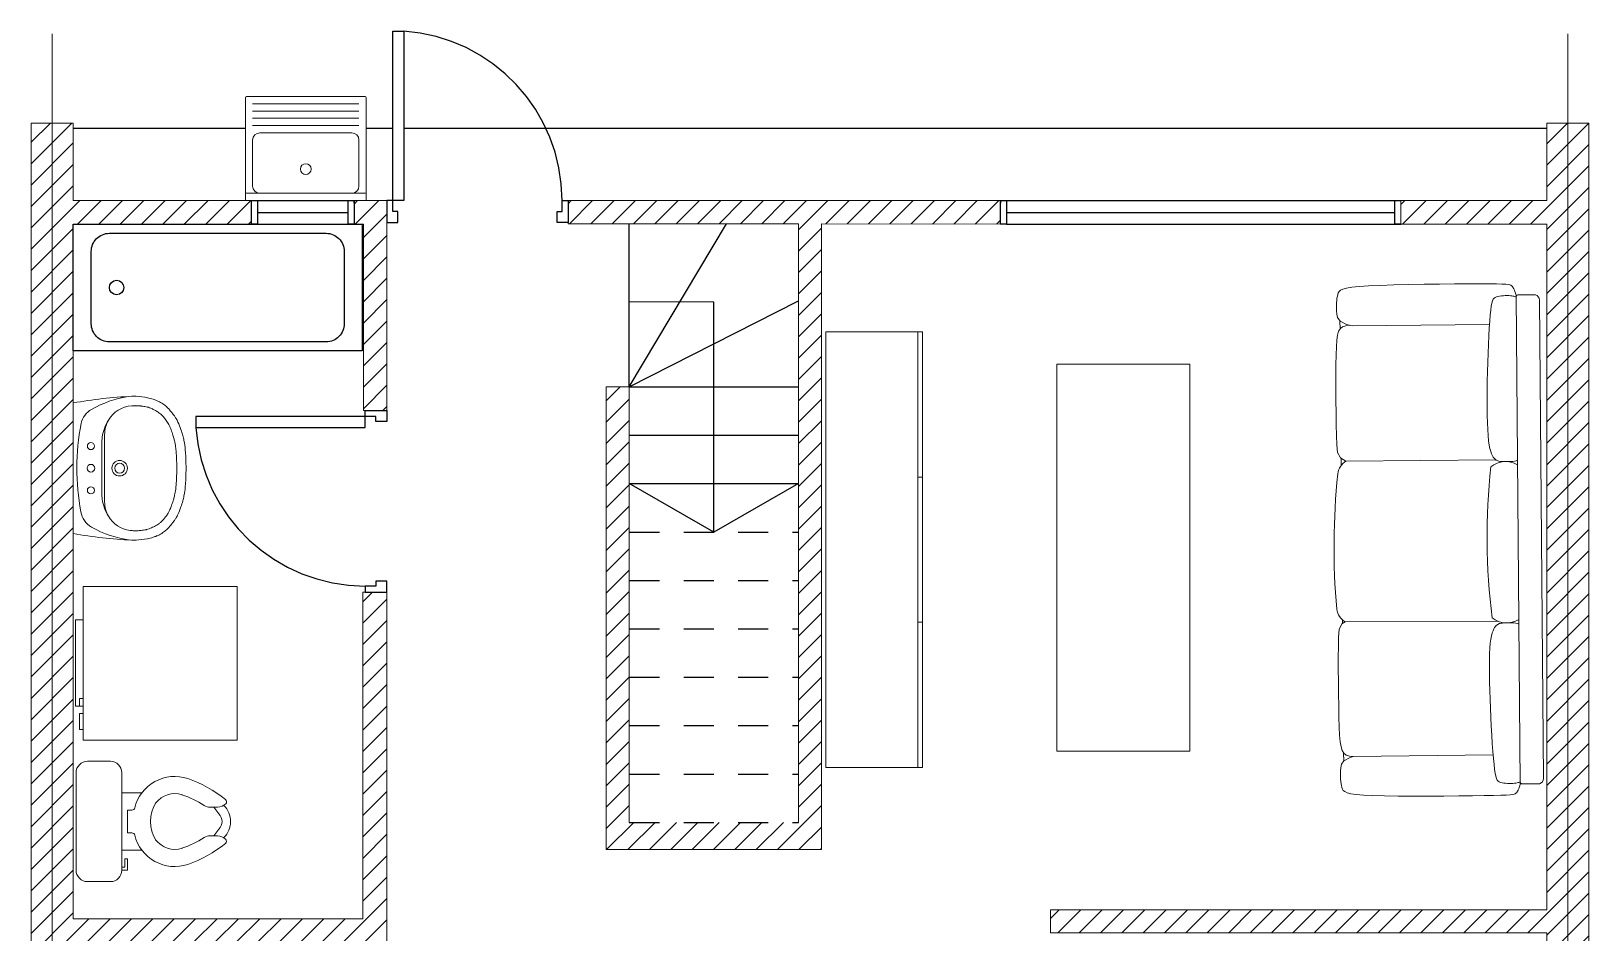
# Model space of a CAD drawing. Header units: inches. Extents: x -124 to -5, y 41 to 95.
# Drawn here: x -81.28 to -74.83, y 68.37 to 72.09 of the extents above; entities that cross this region are included whole.
import ezdxf

# ---------------------------------------------------------------- set-up
doc = ezdxf.new("R2010")
doc.units = ezdxf.units.IN
doc.header["$MEASUREMENT"] = 0
for name, pattern in [('0', [0]), ('CENTER', [2, 1.25, -0.25, 0.25, -0.25]), ('NASCOSTA2', [0.1875, 0.125, -0.0625])]:
    doc.linetypes.add(name, pattern=pattern)
for name, color, linetype, lineweight in [('A-DETL-MBND', 7, 'Continuous', 18), ('A-DOOR-FULL', 2, 'Continuous', 25), ('A-ELEV-MBE1', 7, 'Continuous', 25), ('A-FURN', 1, 'Continuous', 18), ('A-SECT-MCUT', 13, 'Continuous', 25)]:
    doc.layers.add(name, color=color, linetype=linetype, lineweight=lineweight)
for name, color, linetype in [('FINESTRE', 5, 'Continuous'), ('PROIEZIONE', 11, 'NASCOSTA2'), ('SCALE', 4, 'Continuous')]:
    doc.layers.add(name, color=color, linetype=linetype)
doc.styles.add('ARCH', font='txt')

# ---------------------------------------------------------------- blocks, each defined once
blk = doc.blocks.new('15PTOI06')
for p, q in [((0, -8.5), (0, 8.5)), ((2, 10.5), (6, 10.5)), ((8, 8.5), (8, -8.5)), ((11.5, 5), (8, 5)), ((9, 2), (9.765178, 2)), ((9, -2), (9, 2)), ((23.431562, 2.5), (24.727861, 2.5)), ((24.931034, 1.327586), (24.062054, 2.5)), ((9.765178, -2), (9, -2)), ((23.431562, -2.5), (24.690476, -2.5)), ((24.931034, -1.327586), (24.062054, -2.5)), ((11.5, -5), (8, -5)), ((8.5, -8), (8, -8)), ((9, -6.5), (8.5, -6.5)), ((8.5, -6.5), (8.5, -8)), ((9, -8.5), (9, -6.5)), ((6, -10.5), (2, -10.5)), ((8, -8.5), (9, -8.5))]:
    blk.add_line(p, q)
for centre, radius, start, end in [((2, 8.5), 2, 90, 180), ((6, 8.5), 2, 0, 90), ((17.25, 0.65), 7.210062, 71.816347, 166.116636), ((12, -13.75), 22.534695, 51.265418, 70.559965), ((19.118098, 0), 6.118098, 147.797266, 212.202734), ((17.25, 0.65), 4.210062, 71.816347, 142.891702), ((12, -13.75), 19.534695, 57.937508, 70.559965), ((23.431562, 4.5), 2, 237.937508, 270), ((24.727861, 4.5), 2, 270, 314.939898), ((23.166667, 0), 3.833333, 313.602819, 46.397181), ((25.787408, 3.438228), 0.5, 314.939898, 51.265418), ((9.765178, 2.5), 0.5, 270, 346.116636), ((23.666667, 0), 1.833333, 313.602819, 46.397181), ((9.765178, -2.5), 0.5, 13.883364, 90), ((17.25, -0.65), 7.210062, 193.883364, 288.183653), ((23.431562, -4.5), 2, 90, 122.062492), ((24.690476, -4.5), 2, 44.162471, 90), ((17.25, -0.65), 4.210062, 217.108298, 288.183653), ((12, 13.75), 19.534695, 289.440035, 302.062492), ((12, 13.75), 22.534695, 289.440035, 308.665009), ((25.766527, -3.454957), 0.5, 308.665009, 44.162471), ((2, -8.5), 2, 180, 270), ((6, -8.5), 2, 270, 0)]:
    blk.add_arc(centre, radius, start, end)
at = {"style": 'ARCH'}
for tag, p, flags in [('ITEM', (0, -19.5), 3), ('ROOM_NUMBER', (0, -28.5), 1)]:
    blk.add_attdef(tag, p, '', height=6, dxfattribs=dict(at, flags=flags))
blk = doc.blocks.new('GARDAS4')
at = {"layer": 'A-FURN'}
blk.add_line((-0.3251, -0.2894), (-0.3251, -0.2894), dxfattribs=at)
for points in [[(-0.325, -0.2717), (-0.325, -0.27, -0.033374), (-0.295, -0.005), (0.295, -0.005, -0.033374), (0.325, -0.27), (0.3251, -0.2894)], [(-0.3246, -0.262, -0.098175), (-0.2658, -0.0879, -0.221774), (-0.1966, -0.0392, 0.001762), (-0.1907, -0.0382)], [(0.3234, -0.2534, 0.093556), (0.2658, -0.0879, 0.208106), (0.2018, -0.0403, 0.091299), (-0.1966, -0.0392)], [(0.2826, -0.2938), (0.282, -0.2697, 0.254734), (0.2165, -0.164)], [(-0.325, -0.27, 0.008369), (-0.3253, -0.2841, 0.022086), (-0.3251, -0.2894, 0.020366), (-0.3186, -0.3403, 0.038106), (-0.312, -0.367, 0.019209), (-0.3063, -0.3823, 0.023244), (-0.3005, -0.3945, 0.033606), (-0.2876, -0.4153, 0.042546), (-0.275, -0.43, 0.013962), (-0.2632, -0.441, 0.013132), (-0.25, -0.452, 0.011277), (-0.2361, -0.4625, 0.014658), (-0.225, -0.47, 0.03774), (-0.2087, -0.4787, 0.019306), (-0.175, -0.492, 0.016072), (-0.1472, -0.5008, 0.020549), (-0.125, -0.506, 0.025272), (-0.0836, -0.5119, 0.018029), (-0.025, -0.515, 0.004412), (0, -0.5152, 0.004412), (0.025, -0.515, 0.018029), (0.0836, -0.5119, 0.025272), (0.125, -0.506, 0.020549), (0.1472, -0.5008, 0.016072), (0.175, -0.492, 0.019306), (0.2087, -0.4787, 0.03774), (0.225, -0.47, 0.014658), (0.2361, -0.4625, 0.011277), (0.25, -0.452, 0.013132), (0.2632, -0.441, 0.013962), (0.275, -0.43, 0.042546), (0.2876, -0.4153, 0.033639), (0.3005, -0.3945, 0.023211), (0.3063, -0.3822, 0.019455), (0.312, -0.367, 0.037722), (0.3184, -0.341, 0.019629), (0.325, -0.29, 0.02219), (0.3252, -0.2845, 0.008507), (0.325, -0.27)], [(0.282, -0.2697, -0.016667), (0.2827, -0.2875, -0.02295), (0.2821, -0.3003, -0.000554), (0.2812, -0.3112, -0.003678), (0.281, -0.3128, -0.011056), (0.2796, -0.3237, -0.010429), (0.2777, -0.3351, -0.029115), (0.2752, -0.3448, -0.023958), (0.271, -0.3563, -0.017685), (0.2677, -0.3633, -0.008921), (0.2604, -0.3769, -0.01913), (0.2507, -0.3928, -0.031954), (0.244, -0.4017, -0.038039), (0.2364, -0.4093, -0.019328), (0.2197, -0.4224, -0.011762), (0.2016, -0.4349, -0.030435), (0.1942, -0.4391, -0.013788), (0.1841, -0.4438, -0.013254), (0.1733, -0.448, -0.005695), (0.1618, -0.4521, -0.005651), (0.15, -0.456, -0.011757), (0.1318, -0.4613, -0.014302), (0.1166, -0.4649, -0.013827), (0.0997, -0.4678, -0.014633), (0.0836, -0.4697, -0.002873), (0.0673, -0.4711, -0.006804), (0.0604, -0.4715, -0.001052), (0.0455, -0.4722, -0.001659), (0.0361, -0.4726, -0.00094), (0.031, -0.4728, -0.000638), (0.0236, -0.473, -0.00802), (0, -0.4734, -0.00802), (-0.0236, -0.473, -0.000638), (-0.031, -0.4728, -0.00094), (-0.0361, -0.4726, -0.001659), (-0.0465, -0.4722, -0.001256), (-0.0604, -0.4715, -0.0066), (-0.0682, -0.471, -0.003365), (-0.0836, -0.4697, -0.010855), (-0.0946, -0.4685, -0.008456), (-0.1086, -0.4664, -0.015115), (-0.1223, -0.4636, -0.012507), (-0.1387, -0.4594, -0.008165), (-0.1523, -0.4553, -0.007267), (-0.1675, -0.4501, -0.008422), (-0.1776, -0.4464, -0.00897), (-0.1869, -0.4426, -0.026055), (-0.1966, -0.4378, -0.017573), (-0.2103, -0.4294, -0.017693), (-0.2186, -0.4234, -0.012194), (-0.2302, -0.4141, -0.025549), (-0.2428, -0.4022, -0.033205), (-0.2514, -0.392, -0.027743), (-0.2568, -0.3838, -0.016622), (-0.2645, -0.3693, -0.02016), (-0.2734, -0.3491, -0.034401), (-0.2773, -0.3367, -0.021054), (-0.278, -0.3333, -0.00357), (-0.281, -0.3128, -0.028997), (-0.2825, -0.2948, -0.020865), (-0.282, -0.2697, -0.013711), (-0.2814, -0.2626, 0.031152), (-0.2824, -0.2975)]]:
    blk.add_lwpolyline(points, format="xyb", dxfattribs=at)
blk.add_lwpolyline([(-0.2165, -0.164, -0.107126), (-0.1409, -0.1362, -0.034664), (-0.123, -0.135), (0, -0.135), (0.123, -0.135, -0.034664), (0.1409, -0.1362, -0.107126), (0.2165, -0.164, 0.130018), (0.1522, -0.147), (0, -0.147), (-0.1522, -0.147, 0.130018)], format="xyb", close=True, dxfattribs=at)
for centre, radius in [((-0.1, -0.085), 0.016), ((0, -0.085), 0.0175), ((0.1, -0.085), 0.016), ((0, -0.215), 0.035), ((0, -0.215), 0.0225)]:
    blk.add_circle(centre, radius, dxfattribs=at)
blk.add_arc((-0.1522, -0.277), 0.13, 119.63175, 173.65464, dxfattribs=at)
blk = doc.blocks.new('A$C575A698E')
at = {"layer": 'A-FURN'}
for p, q in [((-95.51, 28.14), (-92.02, 28.14)), ((-38.59, 28.14), (-35.67, 28.14)), ((28.15, 28.14), (29.65, 28.14)), ((83.07, 28.14), (86.56, 28.14))]:
    blk.add_line(p, q, dxfattribs=at)
for points in [[(-103.32, 110.7, 0.351951), (-105.5, 109.06), (-105.5, 101.87, 0.366628), (-104.65, 101.09), (-104.67, 101.06), (-104.72, 100.95), (-104.79, 100.78), (-104.88, 100.52), (-104.98, 100.19), (-105.08, 99.79), (-105.17, 99.3), (-105.24, 98.72), (-105.29, 98.07), (-105.31, 97.35), (-105.3, 96.59), (-105.27, 95.81), (-105.2, 95.04), (-105.1, 94.29), (-104.97, 93.59), (-104.8, 92.97), (-104.59, 92.43), (-104.28, 91.98), (-103.82, 91.6), (-103.16, 91.27), (-102.24, 90.99), (-101, 90.75), (-99.39, 90.52), (-97.36, 90.31), (-94.86, 90.1), (-91.96, 89.89), (-88.72, 89.68), (-85.21, 89.48), (-81.51, 89.3), (-77.69, 89.14), (-73.82, 88.99), (-69.97, 88.88), (-66.22, 88.79), (-62.59, 88.73), (-59.13, 88.71), (-55.86, 88.73), (-52.82, 88.78), (-50.04, 88.88), (-47.56, 89.02), (-45.4, 89.21), (-43.59, 89.45), (-42.1, 89.72), (-40.89, 90.03), (-39.93, 90.36), (-39.18, 90.7), (-38.61, 91.05), (-38.16, 91.39), (-37.82, 91.71), (-37.54, 92.01), (-37.32, 92.31), (-37.14, 92.62), (-37, 92.95), (-36.89, 93.34), (-36.82, 93.79), (-36.76, 94.32), (-36.72, 94.95), (-36.69, 95.7), (-36.67, 96.52), (-36.68, 97.4), (-36.71, 98.27), (-36.77, 99.11), (-36.88, 99.88), (-37.03, 100.54), (-37.23, 101.05)], [(30.49, 101.05), (30.29, 100.54), (30.14, 99.88), (30.04, 99.11), (29.97, 98.27), (29.94, 97.4), (29.94, 96.52), (29.95, 95.7), (29.98, 94.95), (30.02, 94.32), (30.08, 93.79), (30.16, 93.34), (30.26, 92.95), (30.4, 92.62), (30.58, 92.31), (30.81, 92.01), (31.08, 91.71), (31.43, 91.39), (31.86, 91.05), (32.43, 90.7), (33.15, 90.36), (34.06, 90.03), (35.2, 89.72), (36.6, 89.45), (38.29, 89.21), (40.3, 89.02), (42.6, 88.88), (45.19, 88.78), (48.02, 88.73), (51.08, 88.71), (54.35, 88.73), (57.8, 88.79), (61.4, 88.88), (65.12, 88.99), (68.9, 89.14), (72.65, 89.3), (76.31, 89.48), (79.79, 89.68), (83.02, 89.89), (85.92, 90.1), (88.41, 90.31), (90.45, 90.52), (92.06, 90.75), (93.29, 90.99), (94.21, 91.27), (94.88, 91.6), (95.33, 91.98), (95.64, 92.43), (95.86, 92.97), (96.03, 93.59), (96.16, 94.29), (96.26, 95.04), (96.32, 95.81), (96.36, 96.59), (96.36, 97.35), (96.34, 98.07), (96.29, 98.72), (96.22, 99.3), (96.13, 99.79), (96.04, 100.19), (95.94, 100.52), (95.85, 100.78), (95.78, 100.95), (95.73, 101.06), (95.71, 101.09, 0.366628), (96.56, 101.87), (96.56, 109.06, 0.351951), (94.38, 110.7)], [(-35.35, 101.09, 0.308907), (-34.63, 90.05, 0.058626), (27.89, 90.05, 0.308907), (28.61, 101.09)], [(-37.41, 30.15, 0.232562), (-32.18, 26.67, 0.046586), (23.75, 25.8, 0.232562), (28.98, 29.28)]]:
    blk.add_lwpolyline(points, format="xyb", dxfattribs=at)
for points in [[(-103.46, 110.7), (94.51, 110.7)], [(96.56, 109.06), (96.56, 101.09), (-105.5, 101.09), (-106.29, 100.87), (-106.97, 100.64), (-107.56, 100.42), (-108.05, 100.2), (-108.47, 99.97), (-108.82, 99.74), (-109.11, 99.5), (-109.36, 99.26), (-109.56, 98.98), (-109.73, 98.57), (-109.87, 97.9), (-109.98, 96.83), (-110.07, 95.25), (-110.14, 93.02), (-110.2, 90.01), (-110.24, 86.11), (-110.27, 81.24), (-110.28, 75.6), (-110.28, 69.45), (-110.25, 63.05), (-110.19, 56.65), (-110.1, 50.51), (-109.97, 44.89), (-109.79, 40.05), (-109.56, 36.17), (-109.28, 33.21), (-108.95, 31.03), (-108.55, 29.49), (-108.1, 28.48), (-107.58, 27.87), (-106.99, 27.53), (-106.33, 27.32), (-105.61, 27.15), (-104.8, 27), (-103.92, 26.87), (-102.96, 26.78), (-101.91, 26.73), (-100.76, 26.73), (-99.53, 26.78), (-98.2, 26.9), (-96.78, 27.2), (-95.34, 28.26), (-93.95, 30.79), (-93.32, 33.13), (-93.41, 89.99)], [(96.56, 101.09), (97.35, 100.87), (98.03, 100.64), (98.61, 100.42), (99.11, 100.2), (99.53, 99.97), (99.88, 99.74), (100.17, 99.5), (100.41, 99.26), (100.62, 98.98), (100.79, 98.57), (100.93, 97.9), (101.04, 96.83), (101.13, 95.25), (101.2, 93.02), (101.25, 90.01), (101.29, 86.11), (101.32, 81.24), (101.34, 75.6), (101.33, 69.45), (101.31, 63.05), (101.25, 56.65), (101.16, 50.51), (101.03, 44.89), (100.85, 40.05), (100.62, 36.17), (100.34, 33.21), (100, 31.03), (99.61, 29.49), (99.15, 28.48), (98.63, 27.87), (98.05, 27.53), (97.39, 27.32), (96.66, 27.15), (95.86, 27), (94.98, 26.87), (94.01, 26.78), (92.96, 26.73), (91.82, 26.73), (90.59, 26.78), (89.25, 26.9), (87.83, 27.2), (86.39, 28.26), (85, 30.79), (84.64, 32.14)], [(-93.58, 32.14), (-93.4, 30.51), (-92.97, 29.24), (-92.24, 28.28), (-91.12, 27.57), (-89.55, 27.09), (-87.45, 26.76), (-84.75, 26.56), (-81.37, 26.44), (-77.29, 26.34), (-72.65, 26.28), (-67.66, 26.24), (-62.51, 26.22), (-57.39, 26.24), (-52.5, 26.28), (-48.04, 26.34), (-44.19, 26.44), (-41.11, 26.7), (-38.77, 27.84), (-37.41, 30.15), (-37.41, 92.18)], [(84.47, 89.99), (84.64, 32.14), (84.45, 30.51), (84.03, 29.24), (83.29, 28.28), (82.18, 27.57), (80.6, 27.09), (78.5, 26.76), (75.8, 26.56), (72.42, 26.44), (68.34, 26.34), (63.71, 26.28), (58.72, 26.24), (53.57, 26.22), (48.45, 26.24), (43.56, 26.28), (39.09, 26.34), (35.25, 26.44), (32.17, 26.7), (29.82, 27.84), (28.98, 29.28), (29.29, 92.5)]]:
    blk.add_lwpolyline(points, dxfattribs=at)

msp = doc.modelspace()

# ---------------------------------------------------------------- hatches: boundary and pattern name
at = {"layer": 'A-ELEV-MBE1', "linetype": '0', "lineweight": 18}
h = msp.add_hatch(dxfattribs=at)
h.set_pattern_fill('ANSI31', color=185, scale=0.5)
h.paths.add_polyline_path([(-79.6897, 64.5204), (-81.1037, 64.5205), (-81.1037, 68.3284), (-79.8067, 68.3284), (-79.8067, 69.7754), (-79.9059, 69.7754), (-79.9059, 68.4254), (-81.1037, 68.4254), (-81.1037, 71.2954), (-80.3667, 71.2954), (-80.3667, 71.3934), (-81.1037, 71.3934), (-81.1037, 71.7138), (-81.2777, 71.7138), (-81.2777, 64.1917), (-81.1157, 64.1917), (-81.1037, 64.1917), (-81.1037, 64.4244), (-79.6897, 64.4243)])
h.paths.add_polyline_path([(-81.1037, 69.2354), (-81.1037, 69.2354), (-81.1037, 68.4254)], flags=17)
h = msp.add_hatch(dxfattribs=at)
h.set_pattern_fill('ANSI31', color=185, scale=0.5)
h.paths.add_polyline_path([(-74.8347, 71.7138), (-75.0087, 71.7138), (-75.0087, 71.3934), (-75.6124, 71.3934), (-75.6124, 71.2954), (-75.0087, 71.2954), (-75.0087, 70.4354), (-75.0087, 68.4623), (-77.0614, 68.4623), (-77.0614, 68.4523), (-77.0614, 68.3673), (-75.8614, 68.3673), (-75.0087, 68.3671), (-75.0087, 64.5205), (-75.1838, 64.5205), (-75.1842, 64.4254), (-75.0087, 64.4254), (-75.0087, 64.1917), (-74.8347, 64.1917)])
h = msp.add_hatch(dxfattribs=at)
h.set_pattern_fill('ANSI31', color=185, scale=0.5)
h.paths.add_polyline_path([(-79.8067, 71.3934), (-79.9417, 71.3934), (-79.9417, 71.2954), (-79.9037, 71.2954), (-79.9037, 70.5254), (-79.8067, 70.5254)])
at = {"layer": 'A-FURN', "linetype": '0', "lineweight": 18}
h = msp.add_hatch(dxfattribs=at)
h.set_pattern_fill('ANSI31', color=185, scale=0.5)
h.paths.add_polyline_path([(-77.2685, 71.3934), (-79.0567, 71.3934), (-79.0567, 71.3034), (-79.0567, 71.2974), (-78.1037, 71.2974), (-78.1037, 68.8234), (-78.8037, 68.8234), (-78.8037, 70.0234), (-78.8037, 70.6234), (-78.8987, 70.6234), (-78.8987, 68.7111), (-78.8537, 68.7111), (-78.8037, 68.7111), (-78.1039, 68.7111), (-78.0087, 68.7111), (-78.0087, 69.2354), (-78.0087, 70.4354), (-78.0087, 71.2973), (-77.2685, 71.296)])

# ---------------------------------------------------------------- linework, layer by layer
at = {"layer": 'A-DETL-MBND'}
for p, q in [((-81.1037, 71.7138), (-81.2777, 71.7138)), ((-81.2777, 64.1917), (-81.2777, 71.7138)), ((-81.1037, 71.7138), (-81.1037, 71.3934)), ((-75.0087, 71.3934), (-75.0087, 71.7138)), ((-75.0087, 71.7138), (-74.8347, 71.7138)), ((-74.8347, 71.7138), (-74.8347, 70.4354)), ((-81.1037, 71.3934), (-80.3667, 71.3934)), ((-80.3667, 71.3934), (-80.3667, 71.2954)), ((-79.9417, 71.3934), (-79.8067, 71.3934)), ((-79.9417, 71.3934), (-79.9417, 71.2954)), ((-79.8067, 71.3934), (-79.8067, 71.3824)), ((-79.0567, 71.2974), (-79.0567, 71.3934)), ((-79.0567, 71.3934), (-77.2685, 71.3934)), ((-77.2685, 71.3934), (-77.2685, 71.2954)), ((-75.6124, 71.3934), (-75.0087, 71.3934)), ((-79.8067, 70.5254), (-79.8067, 71.3824)), ((-81.1037, 71.2954), (-81.1037, 70.4354)), ((-80.3667, 71.2954), (-81.1037, 71.2954)), ((-79.9037, 71.2954), (-79.9417, 71.2954)), ((-79.9037, 70.5254), (-79.9037, 71.2954)), ((-78.1037, 71.2974), (-79.0567, 71.2974)), ((-78.1037, 68.8234), (-78.1037, 71.2974)), ((-78.0087, 71.2973), (-77.2696, 71.296)), ((-78.0087, 71.2973), (-78.0087, 70.4354)), ((-75.6124, 71.2954), (-75.0087, 71.2954)), ((-75.0087, 70.4354), (-75.0087, 71.2954)), ((-78.8037, 70.6234), (-78.8987, 70.6234)), ((-78.8987, 70.6234), (-78.8987, 68.7111)), ((-78.8037, 70.6234), (-78.8537, 70.6234)), ((-78.8037, 70.6234), (-78.8037, 70.0234)), ((-79.9037, 70.5254), (-79.8067, 70.5254)), ((-81.1037, 69.2354), (-81.1037, 70.4354)), ((-81.1037, 70.4354), (-81.1037, 69.2354)), ((-78.0087, 70.4354), (-78.0087, 69.2354)), ((-75.0087, 70.4354), (-75.0087, 69.2354)), ((-74.8347, 69.2354), (-74.8347, 70.4354)), ((-78.8037, 70.0234), (-78.8037, 68.8234)), ((-79.8067, 69.7754), (-79.9059, 69.7754)), ((-79.9059, 69.7754), (-79.9059, 68.4254)), ((-79.8067, 68.3284), (-79.8067, 69.7754)), ((-81.1037, 69.2354), (-81.1037, 68.4254)), ((-81.1037, 69.2354), (-81.1037, 69.2354)), ((-81.1037, 68.4254), (-81.1037, 69.2354)), ((-81.1037, 69.2354), (-81.1037, 69.2354)), ((-81.1037, 69.2354), (-81.1037, 69.2354)), ((-78.0087, 69.2354), (-78.0087, 68.7111)), ((-75.0087, 69.2354), (-75.0087, 68.4623)), ((-74.8347, 68.0354), (-74.8347, 69.2354)), ((-78.8987, 68.7111), (-78.8537, 68.7111)), ((-78.8537, 68.7111), (-78.8037, 68.7111)), ((-78.8037, 68.7111), (-78.1039, 68.7111)), ((-78.1039, 68.7111), (-78.0087, 68.7111)), ((-79.9059, 68.4254), (-81.1037, 68.4254)), ((-77.0614, 68.4623), (-77.0614, 68.3673)), ((-77.0614, 68.4623), (-75.8614, 68.4623)), ((-77.0614, 68.4523), (-77.0614, 68.4623)), ((-75.8614, 68.4623), (-75.0087, 68.4623)), ((-77.0614, 68.3673), (-77.0614, 68.3773)), ((-75.8614, 68.3673), (-77.0614, 68.3673)), ((-75.0087, 68.3671), (-75.8614, 68.3673)), ((-75.0087, 68.3671), (-75.0087, 68.0354))]:
    msp.add_line(p, q, dxfattribs=at)
at = {"layer": 'A-DOOR-FULL'}
for points in [[(-79.7367, 72.0934), (-79.7367, 71.3934), (-79.7817, 71.3934), (-79.7817, 72.0934), (-79.7367, 72.0934)], [(-79.7817, 71.3934), (-79.8067, 71.3934), (-79.8067, 71.3034), (-79.7617, 71.3034), (-79.7617, 71.3484), (-79.7817, 71.3484), (-79.7817, 71.3934)], [(-79.0817, 71.3934), (-79.0567, 71.3934), (-79.0567, 71.3034), (-79.1017, 71.3034), (-79.1017, 71.3484), (-79.0817, 71.3484), (-79.0817, 71.3934)]]:
    msp.add_lwpolyline(points, dxfattribs=at)
at = {"layer": 'A-DOOR-FULL', "linetype": 'CENTER'}
for points in [[(-80.5967, 70.4554), (-79.8967, 70.4554), (-79.8967, 70.5004), (-80.5967, 70.5004), (-80.5967, 70.4554)], [(-79.8967, 70.5004), (-79.8967, 70.5254), (-79.8067, 70.5254), (-79.8067, 70.4804), (-79.8517, 70.4804), (-79.8517, 70.5004), (-79.8967, 70.5004)], [(-79.8967, 69.8004), (-79.8967, 69.7754), (-79.8067, 69.7754), (-79.8067, 69.8204), (-79.8517, 69.8204), (-79.8517, 69.8004), (-79.8967, 69.8004)]]:
    msp.add_lwpolyline(points, dxfattribs=at)
for centre, start, end in [((-79.7844, 71.3924), 0.08643, 86.10934), ((-79.8956, 70.5031), 183.89066, 269.91357)]:
    msp.add_arc(centre, 0.7027, start, end, dxfattribs=at)
at = {"layer": 'A-ELEV-MBE1', "linetype": '0', "lineweight": 18}
for points in [[(-79.6897, 64.5204), (-79.6897, 64.4243), (-81.1037, 64.4244), (-81.1037, 64.1917), (-81.2777, 64.1917), (-81.2777, 71.7138), (-81.1037, 71.7138), (-81.1037, 71.3934), (-80.3667, 71.3934), (-80.3667, 71.2954), (-81.1037, 71.2954), (-81.1037, 68.4254), (-79.9059, 68.4254), (-79.9059, 69.7754), (-79.8067, 69.7754), (-79.8067, 68.3284), (-81.1037, 68.3284), (-81.1037, 64.5205), (-79.6897, 64.5204)], [(-75.6124, 71.3934), (-75.6124, 71.2954), (-75.0087, 71.2954), (-75.0087, 68.4623), (-77.0614, 68.4623), (-77.0614, 68.3671), (-75.0087, 68.3671), (-75.0087, 64.5205), (-75.1838, 64.5205), (-75.1842, 64.4254), (-75.0087, 64.4254), (-75.0087, 64.1917), (-74.8407, 64.1917), (-74.8347, 64.1917), (-74.8347, 71.7138), (-75.0087, 71.7138), (-75.0087, 71.3934), (-75.6124, 71.3934)], [(-79.9417, 71.3934), (-79.9417, 71.2954), (-79.9037, 71.2954), (-79.9037, 71.2954), (-79.9037, 70.5254), (-79.8067, 70.5254), (-79.8067, 71.3934), (-79.9417, 71.3934)]]:
    msp.add_lwpolyline(points, dxfattribs=at)
at = {"layer": 'A-ELEV-MBE1', "color": 1}
msp.add_lwpolyline([(-79.9079, 71.2954), (-79.9079, 70.7723), (-81.1037, 70.7723), (-81.1037, 71.2954)], close=True, dxfattribs=at)
msp.add_lwpolyline([(-81.029, 71.1833, -0.414214), (-80.9542, 71.2581), (-80.0574, 71.2581, -0.414214), (-79.9826, 71.1833), (-79.9826, 70.8844, -0.414214), (-80.0574, 70.8096), (-80.9542, 70.8096, -0.414214), (-81.029, 70.8844)], format="xyb", close=True, dxfattribs=at)
msp.add_circle((-80.9243, 71.0339), 0.0299, dxfattribs=at)
at = {"layer": 'A-FURN', "ltscale": 0.25}
for p, q in [((-80.3917, 71.8184), (-80.3917, 71.3934)), ((-79.8967, 71.8234), (-80.3867, 71.8234)), ((-79.9217, 71.7934), (-80.3617, 71.7934)), ((-79.8917, 71.3934), (-79.8917, 71.8184)), ((-79.9217, 71.7634), (-80.3617, 71.7634)), ((-79.9217, 71.7334), (-80.3617, 71.7334)), ((-79.9217, 71.7034), (-80.3617, 71.7034)), ((-79.9517, 71.6734), (-80.3317, 71.6734)), ((-80.3617, 71.6434), (-80.3617, 71.4534)), ((-79.9217, 71.4534), (-79.9217, 71.6434)), ((-80.3917, 71.3934), (-79.9417, 71.3934)), ((-80.3867, 71.4234), (-79.8962, 71.4234)), ((-80.3317, 71.4234), (-79.9512, 71.4234))]:
    msp.add_line(p, q, dxfattribs=at)
at = {"layer": 'A-FURN'}
for p, q in [((-81.0619, 69.661), (-81.0619, 69.7988)), ((-81.0619, 69.7988), (-80.426, 69.7988)), ((-80.426, 69.7988), (-80.426, 69.1628)), ((-81.0937, 69.3039), (-81.0937, 69.661)), ((-81.0937, 69.661), (-81.0619, 69.661)), ((-81.0619, 69.661), (-81.0619, 69.3006)), ((-81.0778, 69.3356), (-81.0778, 69.3039)), ((-81.0619, 69.3356), (-81.0778, 69.3356)), ((-81.0619, 69.3039), (-81.0937, 69.3039)), ((-81.0778, 69.2069), (-81.0778, 69.2729)), ((-81.0619, 69.2729), (-81.0778, 69.2729)), ((-81.0619, 69.1628), (-81.0619, 69.3006)), ((-81.0619, 69.2069), (-81.0778, 69.2069)), ((-80.426, 69.1628), (-81.0619, 69.1628))]:
    msp.add_line(p, q, dxfattribs=at)
at = {"layer": 'A-FURN', "elevation": 1}
for points in [[(-77.9906, 70.8507), (-77.9906, 69.0506), (-77.5906, 69.0506), (-77.5906, 70.8507), (-77.9906, 70.8507)], [(-77.6106, 70.2506), (-77.5905, 70.2506), (-77.5905, 70.8506), (-77.6105, 70.8506), (-77.6105, 70.2506)], [(-77.6106, 69.6506), (-77.5906, 69.6506), (-77.5906, 70.2506), (-77.6106, 70.2506), (-77.6106, 69.6506)], [(-77.6106, 69.0506), (-77.5906, 69.0506), (-77.5906, 69.6506), (-77.6106, 69.6506), (-77.6106, 69.0506)]]:
    msp.add_lwpolyline(points, dxfattribs=at)
at = {"layer": 'A-FURN'}
msp.add_lwpolyline([(-77.0348, 70.7179), (-77.0348, 69.1179), (-76.4848, 69.1179), (-76.4848, 70.7179), (-77.0348, 70.7179)], dxfattribs=at)
at = {"layer": 'A-FURN', "ltscale": 0.25}
msp.add_circle((-80.1417, 71.5234), 0.0224, dxfattribs=at)
for centre, radius, start, end in [((-80.3867, 71.8184), 0.005, 90, 180), ((-79.8967, 71.8184), 0.005, 0, 90), ((-80.3317, 71.6434), 0.03, 90, 180), ((-79.9517, 71.6434), 0.03, 0, 90), ((-80.3317, 71.4534), 0.03, 180, 270), ((-79.9517, 71.4534), 0.03, 270, 0), ((-80.3867, 71.4284), 0.005, 180, 270), ((-79.8967, 71.4284), 0.005, 270, 0)]:
    msp.add_arc(centre, radius, start, end, dxfattribs=at)
at = {"layer": 'A-SECT-MCUT'}
for p, q in [((-80.3917, 71.6908), (-81.1037, 71.6908)), ((-79.7817, 71.6908), (-79.8917, 71.6908)), ((-75.0087, 71.6908), (-79.7367, 71.6908))]:
    msp.add_line(p, q, dxfattribs=at)
at = {"layer": 'FINESTRE'}
for p, q in [((-80.3667, 71.3934), (-80.3417, 71.3934)), ((-80.3667, 71.2954), (-80.3667, 71.3934)), ((-80.3417, 71.3934), (-79.9667, 71.3934)), ((-80.3417, 71.3934), (-80.3417, 71.2954)), ((-79.9667, 71.3934), (-79.9417, 71.3934)), ((-79.9667, 71.2954), (-79.9667, 71.3934)), ((-79.9417, 71.3934), (-79.9417, 71.2954)), ((-79.9417, 71.3824), (-79.9417, 71.3934)), ((-77.2685, 71.3934), (-77.2435, 71.3934)), ((-77.2685, 71.2954), (-77.2685, 71.3934)), ((-77.2685, 71.3934), (-77.2685, 71.3824)), ((-77.2435, 71.3934), (-75.6374, 71.3934)), ((-77.2435, 71.3934), (-77.2435, 71.2954)), ((-75.6374, 71.3934), (-75.6124, 71.3934)), ((-75.6374, 71.2954), (-75.6374, 71.3934)), ((-80.3417, 71.3444), (-79.9667, 71.3444)), ((-77.2435, 71.3444), (-75.6374, 71.3444)), ((-80.3417, 71.2954), (-80.3667, 71.2954)), ((-80.3417, 71.2954), (-79.9667, 71.2955)), ((-79.9417, 71.2954), (-79.9667, 71.2954)), ((-77.2435, 71.2954), (-77.2685, 71.2954)), ((-77.2435, 71.2954), (-75.6124, 71.2954)), ((-75.6124, 71.2954), (-75.6374, 71.2954))]:
    msp.add_line(p, q, dxfattribs=at)
at = {"layer": 'PROIEZIONE', "color": 191, "linetype": '0', "lineweight": 18}
for p, q in [((-81.1907, 72.083), (-81.1907, 63.836)), ((-74.9217, 72.083), (-74.9217, 63.836))]:
    msp.add_line(p, q, dxfattribs=at)
at = {"layer": 'PROIEZIONE'}
for p, q in [((-78.8037, 70.0234), (-78.1037, 70.0234)), ((-78.8037, 69.0234), (-78.1037, 69.0234)), ((-78.8037, 68.8234), (-78.1037, 68.8234))]:
    msp.add_line(p, q, dxfattribs=at)
for points in [[(-78.8037, 69.8234), (-78.1037, 69.8234)], [(-78.8037, 69.6234), (-78.1037, 69.6234)], [(-78.8037, 69.4234), (-78.1037, 69.4234)], [(-78.8037, 69.2234), (-78.1037, 69.2234)]]:
    msp.add_lwpolyline(points, dxfattribs=at)
at = {"layer": 'SCALE'}
for p, q in [((-78.8037, 70.6234), (-78.4022, 71.2974)), ((-78.8037, 70.6234), (-78.8037, 71.2974)), ((-78.8037, 70.6234), (-78.1037, 70.9786)), ((-78.8037, 70.6234), (-78.1037, 70.6234)), ((-78.8037, 70.4234), (-78.1037, 70.4234)), ((-78.8037, 70.2234), (-78.1037, 70.2234))]:
    msp.add_line(p, q, dxfattribs=at)
for points in [[(-78.4537, 70.0234), (-78.4537, 70.9734), (-78.8037, 70.9754)], [(-78.1037, 70.2234), (-78.4537, 70.0234), (-78.8037, 70.2234)]]:
    msp.add_lwpolyline(points, dxfattribs=at)

# ---------------------------------------------------------------- block references
at = {"layer": 'A-FURN', "xscale": 0.009999999999999953, "yscale": 0.009999999999999953, "zscale": 0.009999999999999953, "rotation": 270.4866212364234}
msp.add_blockref('A$C575A698E', (-76.1375, 69.9395), dxfattribs=at)
at = {"layer": 'A-FURN', "color": 8, "xscale": 0.9145318434530785, "yscale": 0.9145318434530785, "zscale": 0.9145318434530785, "rotation": 89.99999999999999}
msp.add_blockref('GARDAS4', (-81.1083, 70.2872), dxfattribs=at)
at = {"layer": 'A-FURN', "xscale": 0.0236842105263122, "yscale": 0.0236842105263122, "zscale": 0.0236842105263122}
msp.add_blockref('15PTOI06', (-81.092, 68.8272), dxfattribs=at)

doc.saveas('drawing.dxf')
